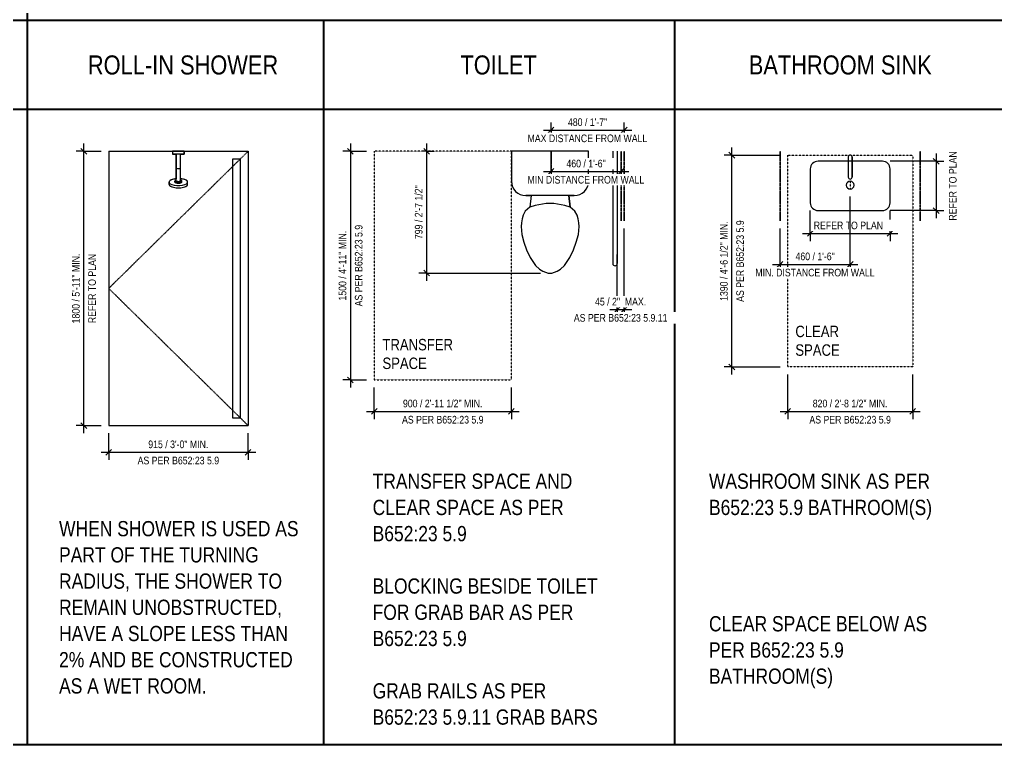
# Model space of a CAD drawing. Header units: millimetres. Extents: x -63583 to -8676, y -23737 to 12906.
# Drawn here: x -35469 to -29064, y -23737 to -18979 of the extents above; entities that cross this region are included whole.
import ezdxf

# ---------------------------------------------------------------- set-up
doc = ezdxf.new("R2010")
doc.units = ezdxf.units.MM
doc.linetypes.add('CMHC_Dash - Medium', pattern=[4, 2, -2])
doc.linetypes.add('CMHC_Dash - Small', pattern=[2, 1, -1])
for name, color, linetype, lineweight in [('A-ANNO-DIMS', 7, 'Continuous', 9), ('A-ANNO-DIMS-50', 7, 'Continuous', 9), ('A-DETL-HDLN', 7, 'CMHC_Dash - Medium', 25), ('G-ANNO-TEXT', 7, 'Continuous', 9), ('P-SANR-FIXT', 7, 'Continuous', 18), ('P-SANR-FIXT-HDLN', 7, 'CMHC_Dash - Small', 18), ('Q-SPCQ', 7, 'Continuous', 18)]:
    doc.layers.add(name, color=color, linetype=linetype, lineweight=lineweight)
doc.layers.add('A-DETL', color=7, linetype='Continuous', lineweight=18, true_color=0x00a600)
doc.styles.add('Arial Narrow', font='ARIALN.TTF', dxfattribs={"height": 75})
doc.styles.add('Arial Narrow_1', font='ARIALN.TTF', dxfattribs={"height": 100})
doc.styles.add('Arial Narrow_4', font='ARIALN.TTF', dxfattribs={"height": 50})
doc.styles.add('Arial Narrow_5', font='ARIALN.TTF', dxfattribs={"height": 125})
doc.dimstyles.new('CMHC_Standard__Small_', dxfattribs={"dimscale": 304.8, "dimtxt": 51.171549, "dimasz": 0.123031, "dimexe": 0.164042, "dimexo": 0.164042, "dimgap": 0.04101, "dimtad": 1, "dimdec": 0, "dimzin": 0, "dimdsep": 46, "dimtxsty": 'Arial Narrow_4', "dimblk1": 'OBLIQUE', "dimblk2": 'OBLIQUE', "dimsah": 1, "dimcen": 0.09, "dimdle": 0.164042, "dimazin": 0, "dimtfac": 1, "dimtdec": 4, "dimtix": 1, "dimtmove": 2, "dimatfit": 3, "dimfxl": 1, "dimtvp": 1, "dimtfill": 1, "dimtolj": 1, "dimtzin": 0, "dimarcsym": 2})
doc.dimstyles.new('CMHC_Standard__Small__1', dxfattribs={"dimscale": 304.8, "dimtxt": 51.171549, "dimasz": 0.123031, "dimexe": 0.164042, "dimexo": 0.164042, "dimgap": 0.04101, "dimtad": 1, "dimdec": 0, "dimzin": 0, "dimdsep": 46, "dimtxsty": 'Arial Narrow_4', "dimblk1": 'OBLIQUE', "dimblk2": 'OBLIQUE', "dimsah": 1, "dimcen": 0.09, "dimdle": 0.164042, "dimazin": 0, "dimtfac": 1, "dimtdec": 4, "dimtix": 1, "dimtmove": 0, "dimatfit": 3, "dimfxl": 1, "dimtvp": 1, "dimtfill": 1, "dimtolj": 1, "dimtzin": 0, "dimarcsym": 2})

# ---------------------------------------------------------------- blocks, each defined once
blk = doc.blocks.new('Family - ___-8878610-FLOOR PLANS - ENHANCED ACCESSIBILITY')
at = {"layer": 'P-SANR-FIXT'}
for p, q in [((-9963.4, -19844.1), (-9963.4, -20040.4)), ((-9456.6, -19844.1), (-9963.4, -19844.1)), ((-9456.6, -20040.4), (-9456.6, -19844.1)), ((-9868.8, -20135), (-9833.5, -20135)), ((-9551.3, -20135), (-9868.8, -20135)), ((-9833.5, -20135), (-9842.3, -20211.8)), ((-9833.5, -20135), (-9842.3, -20211.8)), ((-9577.7, -20211.8), (-9586.5, -20135)), ((-9586.5, -20135), (-9551.3, -20135)), ((-9586.5, -20135), (-9577.7, -20211.8)), ((-9872.6, -20237.2), (-9887, -20262.6)), ((-9872.6, -20237.2), (-9887, -20262.6)), ((-9842.3, -20211.8), (-9872.6, -20237.2)), ((-9842.3, -20211.8), (-9872.6, -20237.2)), ((-9807.4, -20199.1), (-9842.3, -20211.8)), ((-9735.4, -20186.4), (-9807.4, -20199.1)), ((-9684.6, -20186.4), (-9735.4, -20186.4)), ((-9612.6, -20199.1), (-9684.6, -20186.4)), ((-9577.7, -20211.8), (-9612.6, -20199.1)), ((-9547.4, -20237.2), (-9577.7, -20211.8)), ((-9547.4, -20237.2), (-9577.7, -20211.8)), ((-9533, -20262.6), (-9547.4, -20237.2)), ((-9533, -20262.6), (-9547.4, -20237.2)), ((-9893.8, -20288), (-9898.3, -20313.5)), ((-9893.8, -20288), (-9898.3, -20313.5)), ((-9887, -20262.6), (-9893.8, -20288)), ((-9887, -20262.6), (-9893.8, -20288)), ((-9526.2, -20288), (-9533, -20262.6)), ((-9526.2, -20288), (-9533, -20262.6)), ((-9521.7, -20313.5), (-9526.2, -20288)), ((-9521.7, -20313.5), (-9526.2, -20288)), ((-9898.3, -20313.5), (-9900.5, -20338.8)), ((-9898.3, -20313.5), (-9900.5, -20338.8)), ((-9900.5, -20338.8), (-9896.1, -20389.4)), ((-9900.5, -20338.8), (-9896.1, -20389.4)), ((-9523.9, -20389.4), (-9519.5, -20338.8)), ((-9523.9, -20389.4), (-9519.5, -20338.8)), ((-9519.5, -20338.8), (-9521.7, -20313.5)), ((-9519.5, -20338.8), (-9521.7, -20313.5)), ((-9896.1, -20389.4), (-9882.4, -20440.4)), ((-9896.1, -20389.4), (-9882.4, -20440.4)), ((-9537.6, -20440.4), (-9523.9, -20389.4)), ((-9537.6, -20440.4), (-9523.9, -20389.4)), ((-9882.4, -20440.4), (-9863.9, -20491.2)), ((-9882.4, -20440.4), (-9863.9, -20491.2)), ((-9863.9, -20491.2), (-9840.2, -20542)), ((-9863.9, -20491.2), (-9840.2, -20542)), ((-9579.8, -20542), (-9556.1, -20491.2)), ((-9579.8, -20542), (-9556.1, -20491.2)), ((-9556.1, -20491.2), (-9537.6, -20440.4)), ((-9556.1, -20491.2), (-9537.6, -20440.4)), ((-9840.2, -20542), (-9805, -20592.8)), ((-9840.2, -20542), (-9805, -20592.8)), ((-9615, -20592.8), (-9579.8, -20542)), ((-9615, -20592.8), (-9579.8, -20542)), ((-9805, -20592.8), (-9779.6, -20618.2)), ((-9805, -20592.8), (-9779.6, -20618.2)), ((-9779.6, -20618.2), (-9757.6, -20630.9)), ((-9779.6, -20618.2), (-9757.6, -20630.9)), ((-9662.4, -20630.9), (-9640.4, -20618.2)), ((-9662.4, -20630.9), (-9640.4, -20618.2)), ((-9640.4, -20618.2), (-9615, -20592.8)), ((-9640.4, -20618.2), (-9615, -20592.8)), ((-9757.6, -20630.9), (-9722.7, -20643.6)), ((-9757.6, -20630.9), (-9722.7, -20643.6)), ((-9722.7, -20643.6), (-9697.3, -20643.6)), ((-9722.7, -20643.6), (-9697.3, -20643.6)), ((-9697.3, -20643.6), (-9662.4, -20630.9)), ((-9697.3, -20643.6), (-9662.4, -20630.9))]:
    blk.add_line(p, q, dxfattribs=at)
for centre, start, end in [((-9868.8, -20040.4), 180, 270), ((-9868.8, -20040.4), 180, 270), ((-9551.3, -20040.4), 270, 0), ((-9551.3, -20040.4), 270, 0)]:
    blk.add_arc(centre, 94.6, start, end, dxfattribs=at)
blk = doc.blocks.new('Family - ___-8879439-FLOOR PLANS - ENHANCED ACCESSIBILITY')
at = {"layer": 'P-SANR-FIXT', "color": 8, "linetype": 'CMHC_Dash - Small', "true_color": 0x808080}
for p, q in [((-8150.1, -19869.5), (-7744.5, -19869.5)), ((-8150.1, -21259.5), (-8150.1, -19869.5)), ((-7735.7, -19869.5), (-7330.1, -19869.5)), ((-7330.1, -19869.5), (-7330.1, -21259.5)), ((-7330.1, -21259.5), (-8150.1, -21259.5))]:
    blk.add_line(p, q, dxfattribs=at)
at = {"layer": 'Q-SPCQ'}
for p, q in [((-7752.8, -19909.3), (-7951.3, -19909.3)), ((-7528.9, -19909.3), (-7951.3, -19909.3)), ((-7752.8, -19881.3), (-7752.8, -20013.3)), ((-7752.8, -19881.3), (-7752.8, -20013.3)), ((-7727.4, -19881.3), (-7727.4, -20013.3)), ((-7727.4, -20013.3), (-7727.4, -19881.3)), ((-7528.9, -19909.3), (-7727.4, -19909.3)), ((-8002.1, -19960.1), (-8002.1, -20182.5)), ((-8002.1, -19960.1), (-8002.1, -20182.5)), ((-7478.1, -20182.5), (-7478.1, -19960.1)), ((-7478.1, -20182.5), (-7478.1, -19960.1)), ((-7951.3, -20233.3), (-7528.9, -20233.3)), ((-7951.3, -20233.3), (-7528.9, -20233.3))]:
    blk.add_line(p, q, dxfattribs=at)
for centre, radius, start, end in [((-7951.3, -19960.1), 50.8, 90, 180), ((-7951.3, -19960.1), 50.8, 90, 180), ((-7740.1, -19881.3), 12.7, 0, 180), ((-7740.1, -19881.3), 12.7, 0, 180), ((-7528.9, -19960.1), 50.8, 0, 90), ((-7528.9, -19960.1), 50.8, 0, 90), ((-7740.1, -20066.5), 25.4, 0, 180), ((-7740.1, -20013.3), 12.7, 180, 0), ((-7740.1, -20013.3), 12.7, 180, 0), ((-7740.1, -20066.5), 25.4, 180, 0), ((-7951.3, -20182.5), 50.8, 180, 270), ((-7951.3, -20182.5), 50.8, 180, 270), ((-7528.9, -20182.5), 50.8, 270, 0), ((-7528.9, -20182.5), 50.8, 270, 360)]:
    blk.add_arc(centre, radius, start, end, dxfattribs=at)
blk = doc.blocks.new('Family - ___-8886265-FLOOR PLANS - ENHANCED ACCESSIBILITY')
at = {"layer": 'P-SANR-FIXT'}
for p, q in [((-12606.4, -19844.1), (-12606.4, -21644.1)), ((-12606.4, -19844.1), (-12186.9, -19844.1)), ((-12111, -19844.1), (-12186.9, -19844.1)), ((-12186.9, -19844.1), (-12186.9, -19863.9)), ((-12186.9, -19844.1), (-12111, -19844.1)), ((-12186.9, -19844.1), (-12186.9, -19863.9)), ((-12111, -19863.9), (-12111, -19844.1)), ((-12111, -19844.1), (-12111, -19863.9)), ((-12111, -19844.1), (-11691.4, -19844.1)), ((-11691.4, -19844.1), (-11691.4, -21644.1)), ((-12186.9, -19863.9), (-12162.6, -19863.9)), ((-12111, -19863.9), (-12186.9, -19863.9)), ((-12162.6, -19863.9), (-12162.6, -20024)), ((-12162.6, -20038.6), (-12162.6, -19863.9)), ((-12135.3, -20024), (-12135.3, -19863.9)), ((-12135.3, -19863.9), (-12111, -19863.9)), ((-12135.3, -20038.6), (-12135.3, -19863.9)), ((-11742.4, -19894.9), (-11793.4, -19894.9)), ((-11793.4, -19894.9), (-11793.4, -21593.3)), ((-11742.4, -21593.3), (-11742.4, -19894.9)), ((-12209.6, -20046.2), (-12209.6, -20061.4)), ((-12209.6, -20061.4), (-12209.6, -20046.2)), ((-12171.7, -20046.2), (-12171.7, -20038.6)), ((-12126.2, -20046.2), (-12126.2, -20038.6)), ((-12088.2, -20061.4), (-12088.2, -20046.2)), ((-12088.2, -20061.4), (-12088.2, -20046.2)), ((-11793.4, -21593.3), (-11742.4, -21593.3))]:
    blk.add_line(p, q, dxfattribs=at)
for centre, radius, start, end in [((-12148.9, -19898.7), 58.2, 256.42071, 283.57929), ((-12148.9, -20011), 30.9, 243.74158, 296.25842)]:
    blk.add_arc(centre, radius, start, end, dxfattribs=at)
for centre, major_axis, ratio, start_param, end_param in [((-12148.9, -20046.2), (60.7, 0), 0.375, 1.797739, 5.47109), ((-12148.9, -20038.6), (22.8, 0), 0.333333, 2.214297, 7.210481), ((-12148.9, -20046.2), (22.8, 0), 0.333333, 3.141593, 6.283185), ((-12148.9, -20046.2), (60.7, 0), 0.375, 5.47109, 7.627039), ((-12148.9, -20061.4), (60.7, 0), 0.375, 3.141593, 6.283185)]:
    blk.add_ellipse(centre, major_axis=major_axis, ratio=ratio, start_param=start_param, end_param=end_param, dxfattribs=at)
for points, knots in [([(-12162.6, -20024), (-12165.9, -20024.3), (-12172.4, -20025.1), (-12184.5, -20027.5), (-12197.3, -20031.8), (-12205.6, -20037.4), (-12209, -20042.4), (-12209.6, -20044.9), (-12209.6, -20046.2)], [0, 0, 0, 0, 0.125, 0.25, 0.5, 0.75, 0.875, 1, 1, 1, 1]), ([(-12088.2, -20046.2), (-12088.3, -20044.9), (-12088.8, -20042.4), (-12091.4, -20038.7), (-12095.5, -20035.2), (-12103.1, -20030.9), (-12113.4, -20027.5), (-12125.5, -20025.1), (-12131.9, -20024.3), (-12135.3, -20024)], [0, 0, 0, 0, 0.125, 0.25, 0.375, 0.5, 0.75, 0.875, 1, 1, 1, 1]), ([(-12209.6, -20061.4), (-12209.6, -20062.7), (-12209.1, -20065.1), (-12206.6, -20068.8), (-12202.5, -20072.3), (-12195.2, -20076.5), (-12182.7, -20080.8), (-12164.1, -20083.9), (-12143.8, -20084.5), (-12124.1, -20082.6), (-12105.6, -20078.1), (-12094.2, -20072.1), (-12089.1, -20066.1), (-12088.3, -20063), (-12088.2, -20061.4)], [0, 0, 0, 0, 0.052632, 0.105263, 0.157895, 0.210526, 0.315789, 0.421053, 0.526316, 0.631579, 0.736842, 0.868421, 0.934211, 1, 1, 1, 1])]:
    blk.add_open_spline(points, degree=3, knots=knots, dxfattribs=at)
at = {"layer": 'P-SANR-FIXT-HDLN'}
for p in [(-11691.4, -19844.1), (-11691.4, -21644.1)]:
    blk.add_line(p, (-12606.4, -20744.1), dxfattribs=at)
blk = doc.blocks.new('DIMBLOCK77-FLOOR PLANS - ENHANCED ACCESSIBILITY')
at = {"layer": 'A-ANNO-DIMS-50', "transparency": 16777216}
for p, q in [((-33141.2, -21551.4), (-33141.2, -21394.1)), ((-32241.2, -21551.4), (-32241.2, -21394.1)), ((-33191.2, -21551.4), (-32191.2, -21551.4)), ((-33141.2, -21551.4), (-33160, -21570.2)), ((-33141.2, -21551.4), (-33122.5, -21532.7)), ((-33141.2, -21551.4), (-33141.2, -21601.4)), ((-32241.2, -21551.4), (-32260, -21570.2)), ((-32241.2, -21551.4), (-32222.5, -21532.7)), ((-32241.2, -21551.4), (-32241.2, -21601.4))]:
    blk.add_line(p, q, dxfattribs=at)
at = {"layer": 'A-ANNO-DIMS-50', "color": 0, "transparency": 16777216, "insert": (-32958.9, -21580.5), "char_height": 50, "width": 642.325, "attachment_point": 1, "line_spacing_factor": 0.974696, "style": 'Arial Narrow_4', "bg_fill": 3, "box_fill_scale": 1.25, "bg_fill_color": 256, "bg_fill_true_color": 13158600, "bg_fill_transparency": 0}
blk.add_mtext('AS PER B652:23 5.9', dxfattribs=at)
at = {"layer": 'A-ANNO-DIMS-50', "color": 0, "transparency": 16777216, "insert": (-32952.8, -21474.3), "char_height": 50, "width": 627.704, "attachment_point": 1, "line_spacing_factor": 0.974696, "style": 'Arial Narrow_4', "bg_fill": 3, "box_fill_scale": 1.25, "bg_fill_color": 256, "bg_fill_true_color": 13158600, "bg_fill_transparency": 0}
blk.add_mtext('900 / 2\'-11 1/2" MIN.', dxfattribs=at)
blk = doc.blocks.new('_Oblique')
at = {"color": 0, "linetype": 'ByBlock', "lineweight": -2}
blk.add_line((-0.5, -0.5), (0.5, 0.5), dxfattribs=at)
blk = doc.blocks.new('DIMBLOCK78-FLOOR PLANS - ENHANCED ACCESSIBILITY')
at = {"layer": 'A-ANNO-DIMS-50', "transparency": 16777216}
for p, q in [((-33297.7, -19844.1), (-33347.7, -19844.1)), ((-33297.7, -19844.1), (-33316.5, -19825.4)), ((-33297.7, -19794.1), (-33297.7, -21394.1)), ((-33297.7, -19844.1), (-33279, -19862.9)), ((-33297.7, -19844.1), (-33191.2, -19844.1)), ((-33297.7, -21344.1), (-33316.5, -21325.4)), ((-33297.7, -21344.1), (-33347.7, -21344.1)), ((-33297.7, -21344.1), (-33279, -21362.9)), ((-33297.7, -21344.1), (-33191.2, -21344.1))]:
    blk.add_line(p, q, dxfattribs=at)
at = {"layer": 'A-ANNO-DIMS-50', "color": 0, "transparency": 16777216, "insert": (-33268.6, -20861.8), "char_height": 50, "width": 642.325, "attachment_point": 1, "rotation": 90, "line_spacing_factor": 0.974696, "style": 'Arial Narrow_4', "bg_fill": 3, "box_fill_scale": 1.25, "bg_fill_color": 256, "bg_fill_true_color": 13158600, "bg_fill_transparency": 0}
blk.add_mtext('AS PER B652:23 5.9', dxfattribs=at)
at = {"layer": 'A-ANNO-DIMS-50', "color": 0, "transparency": 16777216, "insert": (-33374.8, -20823.6), "char_height": 50, "width": 550.703, "attachment_point": 1, "rotation": 90, "line_spacing_factor": 0.974696, "style": 'Arial Narrow_4', "bg_fill": 3, "box_fill_scale": 1.25, "bg_fill_color": 256, "bg_fill_true_color": 13158600, "bg_fill_transparency": 0}
blk.add_mtext('1500 / 4\'-11" MIN.', dxfattribs=at)
blk = doc.blocks.new('DIMBLOCK79-FLOOR PLANS - ENHANCED ACCESSIBILITY')
at = {"layer": 'A-ANNO-DIMS-50', "transparency": 16777216}
for p, q in [((-32031.2, -19976.7), (-31471.2, -19976.7)), ((-31981.2, -19976.7), (-32000, -19995.5)), ((-31981.2, -19976.7), (-31981.2, -19926.7)), ((-31981.2, -19976.7), (-31962.5, -19958)), ((-31981.2, -19976.7), (-31981.2, -20000.2)), ((-31521.2, -19976.7), (-31540, -19995.5)), ((-31521.2, -19976.7), (-31521.2, -19926.7)), ((-31521.2, -19976.7), (-31502.5, -19958)), ((-31521.2, -19976.7), (-31521.2, -20000.2))]:
    blk.add_line(p, q, dxfattribs=at)
at = {"layer": 'A-ANNO-DIMS-50', "color": 0, "transparency": 16777216, "insert": (-32135.8, -20005.8), "char_height": 50, "width": 923.037, "attachment_point": 1, "line_spacing_factor": 0.974696, "style": 'Arial Narrow_4', "bg_fill": 3, "box_fill_scale": 1.25, "bg_fill_color": 256, "bg_fill_true_color": 13158600, "bg_fill_transparency": 0}
blk.add_mtext('MIN DISTANCE FROM WALL', dxfattribs=at)
at = {"layer": 'A-ANNO-DIMS-50', "color": 0, "transparency": 16777216, "insert": (-31880, -19899.6), "char_height": 50, "width": 308.979, "attachment_point": 1, "line_spacing_factor": 0.974696, "style": 'Arial Narrow_4', "bg_fill": 3, "box_fill_scale": 1.25, "bg_fill_color": 256, "bg_fill_true_color": 13158600, "bg_fill_transparency": 0}
blk.add_mtext('460 / 1\'-6"', dxfattribs=at)
blk = doc.blocks.new('DIMBLOCK80-FLOOR PLANS - ENHANCED ACCESSIBILITY')
at = {"layer": 'A-ANNO-DIMS-50', "transparency": 16777216}
for p, q in [((-30794.5, -19869.5), (-30813.3, -19850.8)), ((-30794.5, -21309.5), (-30794.5, -19819.5)), ((-30794.5, -19869.5), (-30844.5, -19869.5)), ((-30794.5, -19869.5), (-30775.8, -19888.3)), ((-30794.5, -19869.5), (-30477.7, -19869.5)), ((-30794.5, -21259.5), (-30844.5, -21259.5)), ((-30794.5, -21259.5), (-30813.3, -21240.8)), ((-30794.5, -21259.5), (-30775.8, -21278.3)), ((-30794.5, -21259.5), (-30477.7, -21259.5))]:
    blk.add_line(p, q, dxfattribs=at)
at = {"layer": 'A-ANNO-DIMS-50', "color": 0, "transparency": 16777216, "insert": (-30765.4, -20832.2), "char_height": 50, "width": 642.325, "attachment_point": 1, "rotation": 90, "line_spacing_factor": 0.974696, "style": 'Arial Narrow_4', "bg_fill": 3, "box_fill_scale": 1.25, "bg_fill_color": 256, "bg_fill_true_color": 13158600, "bg_fill_transparency": 0}
blk.add_mtext('AS PER B652:23 5.9', dxfattribs=at)
at = {"layer": 'A-ANNO-DIMS-50', "color": 0, "transparency": 16777216, "insert": (-30871.6, -20826.1), "char_height": 50, "width": 627.704, "attachment_point": 1, "rotation": 90, "line_spacing_factor": 0.974696, "style": 'Arial Narrow_4', "bg_fill": 3, "box_fill_scale": 1.25, "bg_fill_color": 256, "bg_fill_true_color": 13158600, "bg_fill_transparency": 0}
blk.add_mtext('1390 / 4\'-6 1/2" MIN.', dxfattribs=at)
blk = doc.blocks.new('DIMBLOCK81-FLOOR PLANS - ENHANCED ACCESSIBILITY')
at = {"layer": 'A-ANNO-DIMS-50', "transparency": 16777216}
for p, q in [((-29453.5, -19909.3), (-29756.5, -19909.3)), ((-29453.5, -19909.3), (-29472.3, -19890.6)), ((-29453.5, -19859.3), (-29453.5, -20283.3)), ((-29453.5, -19909.3), (-29434.8, -19928.1)), ((-29453.5, -19909.3), (-29403.5, -19909.3)), ((-29453.5, -20233.3), (-29756.5, -20233.3)), ((-29453.5, -20233.3), (-29472.3, -20214.6)), ((-29453.5, -20233.3), (-29434.8, -20252.1)), ((-29453.5, -20233.3), (-29403.5, -20233.3))]:
    blk.add_line(p, q, dxfattribs=at)
at = {"layer": 'A-ANNO-DIMS-50', "color": 0, "transparency": 16777216, "insert": (-29369.4, -20299.2), "char_height": 50, "width": 546.805, "attachment_point": 1, "rotation": 90, "line_spacing_factor": 0.974696, "style": 'Arial Narrow_4', "bg_fill": 3, "box_fill_scale": 1.25, "bg_fill_color": 256, "bg_fill_true_color": 13158600, "bg_fill_transparency": 0}
blk.add_mtext('REFER TO PLAN', dxfattribs=at)
blk = doc.blocks.new('DIMBLOCK82-FLOOR PLANS - ENHANCED ACCESSIBILITY')
at = {"layer": 'A-ANNO-DIMS-50', "transparency": 16777216}
for p, q in [((-30279.7, -20382.9), (-30279.7, -20232.5)), ((-29755.7, -20382.9), (-29755.7, -20232.5)), ((-30279.7, -20382.9), (-30261, -20364.2)), ((-29755.7, -20382.9), (-29737, -20364.2)), ((-30329.7, -20382.9), (-29705.7, -20382.9)), ((-30279.7, -20382.9), (-30298.5, -20401.7)), ((-30279.7, -20382.9), (-30279.7, -20432.9)), ((-29755.7, -20382.9), (-29774.5, -20401.7)), ((-29755.7, -20382.9), (-29755.7, -20432.9))]:
    blk.add_line(p, q, dxfattribs=at)
at = {"layer": 'A-ANNO-DIMS-50', "color": 0, "transparency": 16777216, "insert": (-30257.2, -20305.8), "char_height": 50, "width": 546.805, "attachment_point": 1, "line_spacing_factor": 0.974696, "style": 'Arial Narrow_4', "bg_fill": 3, "box_fill_scale": 1.25, "bg_fill_color": 256, "bg_fill_true_color": 13158600, "bg_fill_transparency": 0}
blk.add_mtext('REFER TO PLAN', dxfattribs=at)
blk = doc.blocks.new('DIMBLOCK83-FLOOR PLANS - ENHANCED ACCESSIBILITY')
at = {"layer": 'A-ANNO-DIMS-50', "transparency": 16777216}
for p, q in [((-30427.7, -21551.4), (-30427.7, -21309.5)), ((-29607.7, -21551.4), (-29607.7, -21309.5)), ((-30477.7, -21551.4), (-29557.7, -21551.4)), ((-30427.7, -21551.4), (-30446.5, -21570.2)), ((-30427.7, -21551.4), (-30409, -21532.7)), ((-30427.7, -21551.4), (-30427.7, -21601.4)), ((-29607.7, -21551.4), (-29626.5, -21570.2)), ((-29607.7, -21551.4), (-29589, -21532.7)), ((-29607.7, -21551.4), (-29607.7, -21601.4))]:
    blk.add_line(p, q, dxfattribs=at)
at = {"layer": 'A-ANNO-DIMS-50', "color": 0, "transparency": 16777216, "insert": (-30285.4, -21580.5), "char_height": 50, "width": 642.325, "attachment_point": 1, "line_spacing_factor": 0.974696, "style": 'Arial Narrow_4', "bg_fill": 3, "box_fill_scale": 1.25, "bg_fill_color": 256, "bg_fill_true_color": 13158600, "bg_fill_transparency": 0}
blk.add_mtext('AS PER B652:23 5.9', dxfattribs=at)
at = {"layer": 'A-ANNO-DIMS-50', "color": 0, "transparency": 16777216, "insert": (-30263.4, -21474.3), "char_height": 50, "width": 589.691, "attachment_point": 1, "line_spacing_factor": 0.974696, "style": 'Arial Narrow_4', "bg_fill": 3, "box_fill_scale": 1.25, "bg_fill_color": 256, "bg_fill_true_color": 13158600, "bg_fill_transparency": 0}
blk.add_mtext('820 / 2\'-8 1/2" MIN.', dxfattribs=at)
blk = doc.blocks.new('DIMBLOCK84-FLOOR PLANS - ENHANCED ACCESSIBILITY')
at = {"layer": 'A-ANNO-DIMS-50', "transparency": 16777216}
for p, q in [((-30017.7, -20586), (-30017.7, -20141.9)), ((-30477.7, -20586), (-30477.7, -20350.2)), ((-30527.7, -20586), (-29967.7, -20586)), ((-30477.7, -20586), (-30496.5, -20604.7)), ((-30477.7, -20586), (-30459, -20567.2)), ((-30477.7, -20586), (-30477.7, -20636)), ((-30017.7, -20586), (-30036.5, -20604.7)), ((-30017.7, -20586), (-29999, -20567.2)), ((-30017.7, -20586), (-30017.7, -20636))]:
    blk.add_line(p, q, dxfattribs=at)
at = {"layer": 'A-ANNO-DIMS-50', "color": 0, "transparency": 16777216, "insert": (-30640.5, -20615.1), "char_height": 50, "width": 942.531, "attachment_point": 1, "line_spacing_factor": 0.974696, "style": 'Arial Narrow_4', "bg_fill": 3, "box_fill_scale": 1.25, "bg_fill_color": 256, "bg_fill_true_color": 13158600, "bg_fill_transparency": 0}
blk.add_mtext('MIN. DISTANCE FROM WALL', dxfattribs=at)
at = {"layer": 'A-ANNO-DIMS-50', "color": 0, "transparency": 16777216, "insert": (-30376.5, -20508.9), "char_height": 50, "width": 308.979, "attachment_point": 1, "line_spacing_factor": 0.974696, "style": 'Arial Narrow_4', "bg_fill": 3, "box_fill_scale": 1.25, "bg_fill_color": 256, "bg_fill_true_color": 13158600, "bg_fill_transparency": 0}
blk.add_mtext('460 / 1\'-6"', dxfattribs=at)
blk = doc.blocks.new('DIMBLOCK94-FLOOR PLANS - ENHANCED ACCESSIBILITY')
at = {"layer": 'A-ANNO-DIMS-50', "transparency": 16777216}
for p, q in [((-35047.3, -19844.1), (-35097.3, -19844.1)), ((-35047.3, -19844.1), (-35066.1, -19825.4)), ((-35047.3, -21694.1), (-35047.3, -19794.1)), ((-35047.3, -19844.1), (-35028.6, -19862.9)), ((-35047.3, -19844.1), (-34934.1, -19844.1)), ((-35047.3, -21644.1), (-35097.3, -21644.1)), ((-35047.3, -21644.1), (-35066.1, -21625.4)), ((-35047.3, -21644.1), (-35028.6, -21662.9)), ((-35047.3, -21644.1), (-34934.1, -21644.1))]:
    blk.add_line(p, q, dxfattribs=at)
at = {"layer": 'A-ANNO-DIMS-50', "color": 0, "transparency": 16777216, "insert": (-35018.2, -20972), "char_height": 50, "width": 546.805, "attachment_point": 1, "rotation": 90, "line_spacing_factor": 0.974696, "style": 'Arial Narrow_4', "bg_fill": 3, "box_fill_scale": 1.25, "bg_fill_color": 256, "bg_fill_true_color": 13158600, "bg_fill_transparency": 0}
blk.add_mtext('REFER TO PLAN', dxfattribs=at)
at = {"layer": 'A-ANNO-DIMS-50', "color": 0, "transparency": 16777216, "insert": (-35124.4, -20973.6), "char_height": 50, "width": 550.703, "attachment_point": 1, "rotation": 90, "line_spacing_factor": 0.974696, "style": 'Arial Narrow_4', "bg_fill": 3, "box_fill_scale": 1.25, "bg_fill_color": 256, "bg_fill_true_color": 13158600, "bg_fill_transparency": 0}
blk.add_mtext('1800 / 5\'-11" MIN.', dxfattribs=at)
blk = doc.blocks.new('DIMBLOCK95-FLOOR PLANS - ENHANCED ACCESSIBILITY')
at = {"layer": 'A-ANNO-DIMS-50', "transparency": 16777216}
for p, q in [((-34884.1, -21819.2), (-34884.1, -21694.1)), ((-33969.1, -21819.2), (-33969.1, -21694.1)), ((-34934.1, -21819.2), (-33919.1, -21819.2)), ((-34884.1, -21819.2), (-34902.8, -21838)), ((-34884.1, -21819.2), (-34865.3, -21800.5)), ((-34884.1, -21819.2), (-34884.1, -21869.2)), ((-33969.1, -21819.2), (-33987.8, -21838)), ((-33969.1, -21819.2), (-33950.3, -21800.5)), ((-33969.1, -21819.2), (-33969.1, -21869.2))]:
    blk.add_line(p, q, dxfattribs=at)
at = {"layer": 'A-ANNO-DIMS-50', "color": 0, "transparency": 16777216, "insert": (-34694.2, -21848.3), "char_height": 50, "width": 642.325, "attachment_point": 1, "line_spacing_factor": 0.974696, "style": 'Arial Narrow_4', "bg_fill": 3, "box_fill_scale": 1.25, "bg_fill_color": 256, "bg_fill_true_color": 13158600, "bg_fill_transparency": 0}
blk.add_mtext('AS PER B652:23 5.9', dxfattribs=at)
at = {"layer": 'A-ANNO-DIMS-50', "color": 0, "transparency": 16777216, "insert": (-34624.3, -21742.1), "char_height": 50, "width": 474.677, "attachment_point": 1, "line_spacing_factor": 0.974696, "style": 'Arial Narrow_4', "bg_fill": 3, "box_fill_scale": 1.25, "bg_fill_color": 256, "bg_fill_true_color": 13158600, "bg_fill_transparency": 0}
blk.add_mtext('915 / 3\'-0" MIN.', dxfattribs=at)
blk = doc.blocks.new('DIMBLOCK112-FLOOR PLANS - ENHANCED ACCESSIBILITY')
at = {"layer": 'A-ANNO-DIMS-50', "transparency": 16777216}
for p, q in [((-32031.2, -19976.7), (-31471.2, -19976.7)), ((-31981.2, -19976.7), (-32000, -19995.5)), ((-31981.2, -19976.7), (-31981.2, -19926.7)), ((-31981.2, -19976.7), (-31962.5, -19958)), ((-31981.2, -19976.7), (-31981.2, -20000.2)), ((-31521.2, -19976.7), (-31540, -19995.5)), ((-31521.2, -19976.7), (-31521.2, -19926.7)), ((-31521.2, -19976.7), (-31502.5, -19958)), ((-31521.2, -19976.7), (-31521.2, -20000.2))]:
    blk.add_line(p, q, dxfattribs=at)
at = {"layer": 'A-ANNO-DIMS-50', "color": 0, "transparency": 16777216, "insert": (-32135.8, -20005.8), "char_height": 50, "width": 923.037, "attachment_point": 1, "line_spacing_factor": 0.974696, "style": 'Arial Narrow_4', "bg_fill": 3, "box_fill_scale": 1.25, "bg_fill_color": 256, "bg_fill_true_color": 13158600, "bg_fill_transparency": 0}
blk.add_mtext('MIN DISTANCE FROM WALL', dxfattribs=at)
at = {"layer": 'A-ANNO-DIMS-50', "color": 0, "transparency": 16777216, "insert": (-31880, -19899.6), "char_height": 50, "width": 308.979, "attachment_point": 1, "line_spacing_factor": 0.974696, "style": 'Arial Narrow_4', "bg_fill": 3, "box_fill_scale": 1.25, "bg_fill_color": 256, "bg_fill_true_color": 13158600, "bg_fill_transparency": 0}
blk.add_mtext('460 / 1\'-6"', dxfattribs=at)
blk = doc.blocks.new('DIMBLOCK113-FLOOR PLANS - ENHANCED ACCESSIBILITY')
at = {"layer": 'A-ANNO-DIMS-50', "transparency": 16777216}
for p, q in [((-31981.2, -19705.1), (-31981.2, -19655.1)), ((-31501.2, -19705.1), (-31501.2, -19655.1)), ((-32031.2, -19705.1), (-31451.2, -19705.1)), ((-31981.2, -19705.1), (-32000, -19723.8)), ((-31981.2, -19705.1), (-31962.5, -19686.3)), ((-31981.2, -19705.1), (-31981.2, -19794.1)), ((-31501.2, -19705.1), (-31520, -19723.8)), ((-31501.2, -19705.1), (-31482.5, -19686.3)), ((-31501.2, -19705.1), (-31501.2, -19794.1))]:
    blk.add_line(p, q, dxfattribs=at)
at = {"layer": 'A-ANNO-DIMS-50', "color": 0, "transparency": 16777216, "insert": (-32135.2, -19734.2), "char_height": 50, "width": 945.455, "attachment_point": 1, "line_spacing_factor": 0.974696, "style": 'Arial Narrow_4', "bg_fill": 3, "box_fill_scale": 1.25, "bg_fill_color": 256, "bg_fill_true_color": 13158600, "bg_fill_transparency": 0}
blk.add_mtext('MAX DISTANCE FROM WALL', dxfattribs=at)
at = {"layer": 'A-ANNO-DIMS-50', "color": 0, "transparency": 16777216, "insert": (-31870, -19628), "char_height": 50, "width": 308.979, "attachment_point": 1, "line_spacing_factor": 0.974696, "style": 'Arial Narrow_4', "bg_fill": 3, "box_fill_scale": 1.25, "bg_fill_color": 256, "bg_fill_true_color": 13158600, "bg_fill_transparency": 0}
blk.add_mtext('480 / 1\'-7"', dxfattribs=at)
blk = doc.blocks.new('DIMBLOCK121-FLOOR PLANS - ENHANCED ACCESSIBILITY')
at = {"layer": 'A-ANNO-DIMS-50', "transparency": 16777216}
for p, q in [((-32797.7, -19844.1), (-32821.2, -19844.1)), ((-32797.7, -19844.1), (-32816.5, -19825.4)), ((-32797.7, -19794.1), (-32797.7, -20693.6)), ((-32797.7, -19844.1), (-32779, -19862.9)), ((-32797.7, -19844.1), (-32747.7, -19844.1)), ((-32797.7, -20643.6), (-32847.7, -20643.6)), ((-32797.7, -20643.6), (-32816.5, -20624.9)), ((-32797.7, -20643.6), (-32779, -20662.4)), ((-32797.7, -20643.6), (-32050.3, -20643.6))]:
    blk.add_line(p, q, dxfattribs=at)
at = {"layer": 'A-ANNO-DIMS-50', "color": 0, "transparency": 16777216, "insert": (-32874.8, -20420.6), "char_height": 50, "width": 423.993, "attachment_point": 1, "rotation": 90, "line_spacing_factor": 0.974696, "style": 'Arial Narrow_4', "bg_fill": 3, "box_fill_scale": 1.25, "bg_fill_color": 256, "bg_fill_true_color": 13158600, "bg_fill_transparency": 0}
blk.add_mtext('799 / 2\'-7 1/2"', dxfattribs=at)
blk = doc.blocks.new('DIMBLOCK122-FLOOR PLANS - ENHANCED ACCESSIBILITY')
at = {"layer": 'A-ANNO-DIMS-50', "transparency": 16777216}
for p, q in [((-31501.2, -20882.9), (-31501.2, -20350.2)), ((-31546.2, -20882.9), (-31546.2, -20521.2)), ((-31546.2, -20882.9), (-31527.5, -20864.2)), ((-31501.2, -20882.9), (-31482.5, -20864.2)), ((-31596.2, -20882.9), (-31451.2, -20882.9)), ((-31546.2, -20882.9), (-31565, -20901.7)), ((-31546.2, -20882.9), (-31546.2, -20932.9)), ((-31501.2, -20882.9), (-31520, -20901.7)), ((-31501.2, -20882.9), (-31501.2, -20932.9))]:
    blk.add_line(p, q, dxfattribs=at)
at = {"layer": 'A-ANNO-DIMS-50', "color": 0, "transparency": 16777216, "insert": (-31831.2, -20912), "char_height": 50, "width": 737.845, "attachment_point": 1, "line_spacing_factor": 0.974696, "style": 'Arial Narrow_4', "bg_fill": 3, "box_fill_scale": 1.25, "bg_fill_color": 256, "bg_fill_true_color": 13158600, "bg_fill_transparency": 0}
blk.add_mtext('AS PER B652:23 5.9.11', dxfattribs=at)
at = {"layer": 'A-ANNO-DIMS-50', "color": 0, "transparency": 16777216, "insert": (-31692.3, -20805.8), "char_height": 50, "width": 404.499, "attachment_point": 1, "line_spacing_factor": 0.974696, "style": 'Arial Narrow_4', "bg_fill": 3, "box_fill_scale": 1.25, "bg_fill_color": 256, "bg_fill_true_color": 13158600, "bg_fill_transparency": 0}
blk.add_mtext('45 / 2"  MAX.', dxfattribs=at)

msp = doc.modelspace()

# ---------------------------------------------------------------- linework, layer by layer
at = {"layer": 'A-DETL', "color": 7, "lineweight": 35}
for p, q in [((-35418.9, -16593.7), (-35418.9, -23736.9)), ((-40227.7, -18984.1), (-8810.9, -18984.1)), ((-31171.2, -18984.1), (-31171.2, -23736.9)), ((-40227.7, -19568.8), (-21475.2, -19568.8)), ((-42107.7, -23736.9), (-33634.6, -23736.9)), ((-35418.9, -23736.9), (-8810.9, -23736.9))]:
    msp.add_line(p, q, dxfattribs=at)
at = {"layer": 'A-DETL', "color": 7, "linetype": 'CMHC_Dash - Small'}
for p, q in [((-32241.2, -19844.1), (-33141.2, -19844.1)), ((-33141.2, -19844.1), (-33141.2, -21344.1)), ((-32241.2, -21344.1), (-32241.2, -19844.1)), ((-30017.7, -20041.1), (-30017.7, -20091.9)), ((-33141.2, -21344.1), (-32241.2, -21344.1))]:
    msp.add_line(p, q, dxfattribs=at)
at = {"layer": 'A-DETL', "color": 7}
for p, q in [((-31576.2, -19844.1), (-31576.2, -20580.7)), ((-31546.2, -19844.1), (-31546.2, -20580.7)), ((-34884.1, -21644.1), (-33969.1, -21644.1))]:
    msp.add_line(p, q, dxfattribs=at)
at = {"layer": 'A-DETL', "color": 7, "linetype": 'CMHC_Dash - Medium', "lineweight": 25}
for p, q in [((-31521.2, -20300.2), (-31521.2, -19844.1)), ((-31501.2, -20300.2), (-31501.2, -19844.1)), ((-30477.7, -20300.2), (-30477.7, -19844.1)), ((-29557.7, -20300.2), (-29557.7, -19844.1))]:
    msp.add_line(p, q, dxfattribs=at)
at = {"layer": 'A-DETL', "color": 7}
msp.add_arc((-31561.2, -20580.7), 15, 180, 0, dxfattribs=at)
at = {"layer": 'A-DETL-HDLN'}
msp.add_line((-31981.2, -19844.1), (-31981.2, -19984.1), dxfattribs=at)

# ---------------------------------------------------------------- block references
at = {"layer": 'P-SANR-FIXT'}
for name in ['Family - ___-8886265-FLOOR PLANS - ENHANCED ACCESSIBILITY', 'Family - ___-8878610-FLOOR PLANS - ENHANCED ACCESSIBILITY']:
    msp.add_blockref(name, (-22277.6, 0), dxfattribs=at)

# ---------------------------------------------------------------- texts
at = {"layer": 'G-ANNO-TEXT', "char_height": 125, "attachment_point": 1, "style": 'Arial Narrow_5'}
for s, insert, width in [('ROLL-IN SHOWER', (-35020.6, -19215.1), 1511.181), ('TOILET', (-32575.7, -19215.1), 613.291), ('BATHROOM SINK', (-30683.3, -19215.1), 1459.071)]:
    msp.add_mtext(s, dxfattribs=dict(at, insert=insert, width=width))
at = {"layer": 'G-ANNO-TEXT', "attachment_point": 1, "bg_fill": 3, "box_fill_scale": 1.25, "bg_fill_color": 256, "bg_fill_true_color": 13158600, "bg_fill_transparency": 0}
for s, insert, char_height, width, style in [('CLEAR', (-30377.7, -20988.8), 75, 356.751, 'Arial Narrow'), ('TRANSFER ', (-33087.5, -21075.6), 75, 601.266, 'Arial Narrow'), ('TRANSFER SPACE AND ', (-33152, -21959.2), 100, 1667.51, 'Arial Narrow_1'), ('WASHROOM SINK AS PER ', (-30944.6, -21959.2), 100, 1835.864, 'Arial Narrow_1'), ('WHEN SHOWER IS USED AS ', (-35209.7, -22270.6), 100, 1968.143, 'Arial Narrow_1'), ('BLOCKING BESIDE TOILET ', (-33152, -22647.1), 100, 1875.949, 'Arial Narrow_1'), ('CLEAR SPACE BELOW AS ', (-30944.6, -22894.7), 100, 1823.839, 'Arial Narrow_1'), ('GRAB RAILS AS PER ', (-33152, -23335.1), 100, 1459.071, 'Arial Narrow_1')]:
    msp.add_mtext(s, dxfattribs=dict(at, insert=insert, char_height=char_height, width=width, style=style))

# ---------------------------------------------------------------- next in the draw order: texts
for s, insert, char_height, width, style in [('SPACE', (-30377.7, -21111.1), 75, 364.768, 'Arial Narrow'), ('SPACE', (-33087.5, -21197.9), 75, 364.768, 'Arial Narrow'), ('CLEAR SPACE AS PER ', (-33152, -22131.2), 100, 1603.375, 'Arial Narrow_1'), ('B652:23 5.9 BATHROOM(S)', (-30944.6, -22131.2), 100, 1823.839, 'Arial Narrow_1'), ('PART OF THE TURNING ', (-35209.7, -22442.5), 100, 1659.493, 'Arial Narrow_1'), ('FOR GRAB BAR AS PER ', (-33152, -22819.1), 100, 1675.527, 'Arial Narrow_1'), ('PER B652:23 5.9 ', (-30944.6, -23066.7), 100, 1150.422, 'Arial Narrow_1'), ('B652:23 5.9.11 GRAB BARS', (-33152, -23507), 100, 1847.89, 'Arial Narrow_1')]:
    msp.add_mtext(s, dxfattribs=dict(at, insert=insert, char_height=char_height, width=width, style=style))

# ---------------------------------------------------------------- next in the draw order: dimensions: what is measured, and where the dimension line sits
at = {"layer": 'A-ANNO-DIMS'}
for base, p1, p2, text, override, picture, middle in [((-31501.2, -19705.1), (-31981.2, -19844.1), (-31501.2, -19844.1), '<>\\XMAX DISTANCE FROM WALL', {"dimpost": '<>', "dimfxl": 480}, 'DIMBLOCK113-FLOOR PLANS - ENHANCED ACCESSIBILITY', (-31741.2, -19705.1)), ((-31521.2, -19976.7), (-31981.2, -19950.2), (-31521.2, -19950.2), '<>\\XMIN DISTANCE FROM WALL', {"dimpost": '<>', "dimfxl": 460}, 'DIMBLOCK79-FLOOR PLANS - ENHANCED ACCESSIBILITY', (-31751.2, -19976.7)), ((-31501.2, -20882.9), (-31546.2, -20471.2), (-31501.2, -20300.2), '<> MAX.\\XAS PER B652:23 5.9.11', {"dimpost": '<>', "dimfxl": 176.776106}, 'DIMBLOCK122-FLOOR PLANS - ENHANCED ACCESSIBILITY', (-31523.7, -20882.9)), ((-32241.2, -21551.4), (-33141.2, -21344.1), (-32241.2, -21344.1), '<>MIN.\\XAS PER B652:23 5.9', {"dimpost": '<>', "dimfxl": 900}, 'DIMBLOCK77-FLOOR PLANS - ENHANCED ACCESSIBILITY', (-32691.2, -21551.4))]:
    dim = msp.add_linear_dim(base=base, p1=p1, p2=p2, text=text, dimstyle='CMHC_Standard__Small__1', override=override, dxfattribs=at)
    dim.commit()
    dim.dimension.update_dxf_attribs({"geometry": picture, "text_midpoint": middle})
dim = msp.add_linear_dim(base=(-35047.3, -19844.1), p1=(-34884.1, -21644.1), p2=(-34884.1, -19844.1), angle=90, text='<>MIN.\\XREFER TO PLAN', dimstyle='CMHC_Standard__Small__1', override={"dimpost": '<>', "dimfxl": 1800}, dxfattribs=at)
dim.commit()
dim.dimension.update_dxf_attribs({"geometry": 'DIMBLOCK94-FLOOR PLANS - ENHANCED ACCESSIBILITY', "text_midpoint": (-35047.3, -20744.1)})

# ---------------------------------------------------------------- next in the draw order: block references
at = {"layer": 'P-SANR-FIXT', "color": 8, "true_color": 0x808080}
msp.add_blockref('Family - ___-8879439-FLOOR PLANS - ENHANCED ACCESSIBILITY', (-22277.6, 0), dxfattribs=at)

# ---------------------------------------------------------------- next in the draw order: texts
at = {"layer": 'G-ANNO-TEXT', "char_height": 100, "attachment_point": 1, "style": 'Arial Narrow_1', "bg_fill": 3, "box_fill_scale": 1.25, "bg_fill_color": 256, "bg_fill_true_color": 13158600, "bg_fill_transparency": 0}
for s, insert, width in [('B652:23 5.9', (-33152, -22303.2), 777.637), ('RADIUS, THE SHOWER TO ', (-35209.7, -22614.5), 1847.89), ('B652:23 5.9', (-33152, -22991.1), 777.637), ('BATHROOM(S)', (-30944.6, -23238.7), 1006.118)]:
    msp.add_mtext(s, dxfattribs=dict(at, insert=insert, width=width))

# ---------------------------------------------------------------- next in the draw order: dimensions: what is measured, and where the dimension line sits
at = {"layer": 'A-ANNO-DIMS'}
dim = msp.add_linear_dim(base=(-33297.7, -21344.1), p1=(-33141.2, -19844.1), p2=(-33141.2, -21344.1), angle=90, text='<>MIN.\\XAS PER B652:23 5.9', dimstyle='CMHC_Standard__Small__1', override={"dimpost": '<>', "dimfxl": 1500}, dxfattribs=at)
dim.commit()
dim.dimension.update_dxf_attribs({"geometry": 'DIMBLOCK78-FLOOR PLANS - ENHANCED ACCESSIBILITY', "text_midpoint": (-33297.7, -20594.1)})
for base, p1, p2, text, override, picture, middle in [((-31521.2, -19976.7), (-31981.2, -19950.2), (-31521.2, -19950.2), '<>\\XMIN DISTANCE FROM WALL', {"dimpost": '<>', "dimfxl": 460}, 'DIMBLOCK112-FLOOR PLANS - ENHANCED ACCESSIBILITY', (-31751.2, -19976.7)), ((-33969.1, -21819.2), (-34884.1, -21644.1), (-33969.1, -21644.1), '<>MIN.\\XAS PER B652:23 5.9', {"dimpost": '<>', "dimfxl": 915}, 'DIMBLOCK95-FLOOR PLANS - ENHANCED ACCESSIBILITY', (-34426.6, -21819.2))]:
    dim = msp.add_linear_dim(base=base, p1=p1, p2=p2, text=text, dimstyle='CMHC_Standard__Small__1', override=override, dxfattribs=at)
    dim.commit()
    dim.dimension.update_dxf_attribs({"geometry": picture, "text_midpoint": middle})

# ---------------------------------------------------------------- next in the draw order: texts
at = {"layer": 'G-ANNO-TEXT', "insert": (-35209.7, -22786.5), "char_height": 100, "width": 1843.881, "attachment_point": 1, "style": 'Arial Narrow_1', "bg_fill": 3, "box_fill_scale": 1.25, "bg_fill_color": 256, "bg_fill_true_color": 13158600, "bg_fill_transparency": 0}
msp.add_mtext('REMAIN UNOBSTRUCTED, ', dxfattribs=at)

# ---------------------------------------------------------------- next in the draw order: dimensions: what is measured, and where the dimension line sits
at = {"layer": 'A-ANNO-DIMS'}
dim = msp.add_linear_dim(base=(-29453.5, -20233.3), p1=(-29806.5, -19909.3), p2=(-29806.5, -20233.3), angle=90, text='REFER TO PLAN', dimstyle='CMHC_Standard__Small_', override={"dimpost": '<>', "dimfxl": 324}, dxfattribs=at)
dim.commit()
dim.dimension.update_dxf_attribs({"geometry": 'DIMBLOCK81-FLOOR PLANS - ENHANCED ACCESSIBILITY', "text_midpoint": (-29336, -20025.8), "dimtype": 160, "text_rotation": 90})
dim = msp.add_linear_dim(base=(-32797.7166, -20643.6427), p1=(-32771.2001, -19844.1467), p2=(-32000.3335, -20643.6427), angle=90, dimstyle='CMHC_Standard__Small__1', override={"dimpost": '<>', "dimfxl": 1110.598621}, dxfattribs=at)
dim.commit()
dim.dimension.update_dxf_attribs({"geometry": 'DIMBLOCK121-FLOOR PLANS - ENHANCED ACCESSIBILITY', "text_midpoint": (-32842.5836, -20243.8947)})
dim = msp.add_linear_dim(base=(-30794.5, -19869.5), p1=(-30427.7, -21259.5), p2=(-30427.7, -19869.5), angle=90, text='<>MIN.\\XAS PER B652:23 5.9', dimstyle='CMHC_Standard__Small__1', override={"dimpost": '<>', "dimfxl": 1390}, dxfattribs=at)
dim.commit()
dim.dimension.update_dxf_attribs({"geometry": 'DIMBLOCK80-FLOOR PLANS - ENHANCED ACCESSIBILITY', "text_midpoint": (-30794.5, -20564.5)})

# ---------------------------------------------------------------- next in the draw order: texts
at = {"layer": 'G-ANNO-TEXT', "insert": (-35209.7, -22958.5), "char_height": 100, "width": 1916.033, "attachment_point": 1, "style": 'Arial Narrow_1', "bg_fill": 3, "box_fill_scale": 1.25, "bg_fill_color": 256, "bg_fill_true_color": 13158600, "bg_fill_transparency": 0}
msp.add_mtext('HAVE A SLOPE LESS THAN ', dxfattribs=at)

# ---------------------------------------------------------------- next in the draw order: dimensions: what is measured, and where the dimension line sits
at = {"layer": 'A-ANNO-DIMS'}
dim = msp.add_linear_dim(base=(-29755.7, -20382.9), p1=(-30279.7, -20182.5), p2=(-29755.7, -20182.5), text='REFER TO PLAN', dimstyle='CMHC_Standard__Small_', override={"dimpost": '<>', "dimfxl": 524}, dxfattribs=at)
dim.commit()
dim.dimension.update_dxf_attribs({"geometry": 'DIMBLOCK82-FLOOR PLANS - ENHANCED ACCESSIBILITY', "text_midpoint": (-29983.8, -20339.2), "dimtype": 160})
dim = msp.add_linear_dim(base=(-29607.7, -21551.4), p1=(-30427.7, -21259.5), p2=(-29607.7, -21259.5), text='<>MIN.\\XAS PER B652:23 5.9', dimstyle='CMHC_Standard__Small__1', override={"dimpost": '<>', "dimfxl": 820}, dxfattribs=at)
dim.commit()
dim.dimension.update_dxf_attribs({"geometry": 'DIMBLOCK83-FLOOR PLANS - ENHANCED ACCESSIBILITY', "text_midpoint": (-30017.7, -21551.4)})

# ---------------------------------------------------------------- next in the draw order: texts
at = {"layer": 'G-ANNO-TEXT', "insert": (-35209.7, -23130.5), "char_height": 100, "width": 1932.067, "attachment_point": 1, "style": 'Arial Narrow_1', "bg_fill": 3, "box_fill_scale": 1.25, "bg_fill_color": 256, "bg_fill_true_color": 13158600, "bg_fill_transparency": 0}
msp.add_mtext('2% AND BE CONSTRUCTED ', dxfattribs=at)

# ---------------------------------------------------------------- next in the draw order: dimensions: what is measured, and where the dimension line sits
at = {"layer": 'A-ANNO-DIMS'}
dim = msp.add_linear_dim(base=(-30017.7, -20586), p1=(-30477.7, -20300.2), p2=(-30017.7, -20091.9), text='<>\\XMIN. DISTANCE FROM WALL', dimstyle='CMHC_Standard__Small__1', override={"dimpost": '<>', "dimfxl": 504.954132}, dxfattribs=at)
dim.commit()
dim.dimension.update_dxf_attribs({"geometry": 'DIMBLOCK84-FLOOR PLANS - ENHANCED ACCESSIBILITY', "text_midpoint": (-30247.7, -20586)})

# ---------------------------------------------------------------- next in the draw order: linework, layer by layer
at = {"layer": 'A-DETL', "color": 7, "lineweight": 35}
msp.add_line((-33473.9, -18984.1), (-33473.9, -23736.9), dxfattribs=at)

# ---------------------------------------------------------------- next in the draw order: texts
at = {"layer": 'G-ANNO-TEXT', "insert": (-35209.7, -23302.4), "char_height": 100, "width": 1198.523, "attachment_point": 1, "style": 'Arial Narrow_1', "bg_fill": 3, "box_fill_scale": 1.25, "bg_fill_color": 256, "bg_fill_true_color": 13158600, "bg_fill_transparency": 0}
msp.add_mtext('AS A WET ROOM.', dxfattribs=at)

doc.saveas('drawing.dxf')
